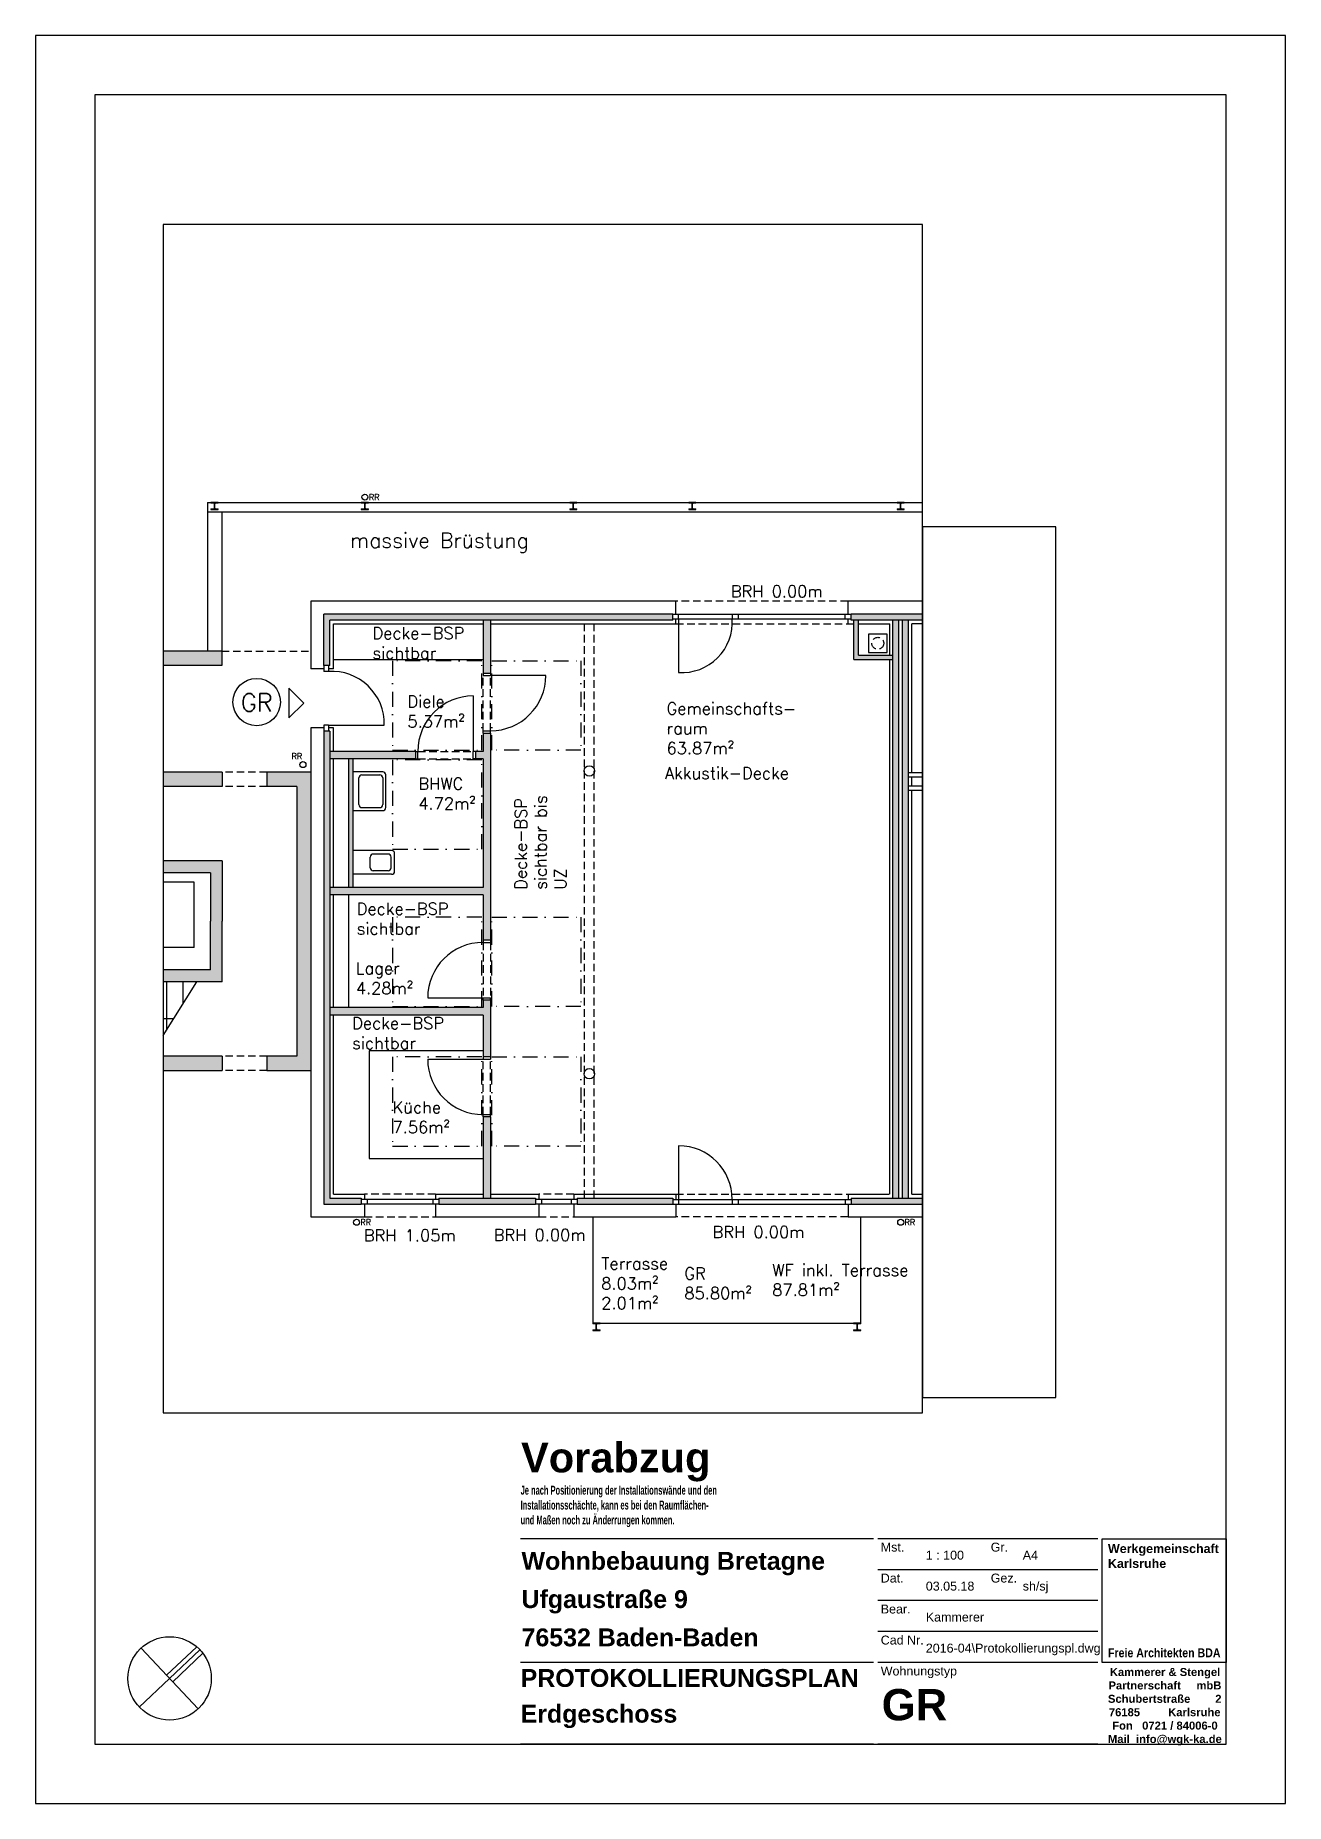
# Model space of a CAD drawing. Header units: metres. Extents: x -2868 to -408, y -3488 to 349.
# Drawn here: x -618.4 to -408.4, y 52.1 to 349.1 of the extents above; entities outside this region: 1.
import ezdxf

# ---------------------------------------------------------------- set-up
doc = ezdxf.new("R2010")
doc.units = ezdxf.units.M
doc.header["$LTSCALE"] = 0.02
doc.header["$XCLIPFRAME"] = 2
for name, pattern in [('AUSGEZOGEN', [0]), ('Strichpunkt', [25.4, 12.7, -6.35, 0, -6.35]), ('VERDECKT', [9.525, 6.35, -3.175])]:
    doc.linetypes.add(name, pattern=pattern)
for name, color, linetype in [('A--Layout-PLANKOPF', 7, 'AUSGEZOGEN'), ('A-Anmerkungen-BSP-Decken Sichtbar', 10, 'AUSGEZOGEN'), ('A-Grundriss - Ansichtskante', 5, 'AUSGEZOGEN'), ('A-Grundriss - Bad', 4, 'AUSGEZOGEN'), ('A-Grundriss - Barrierefreiheit', 31, 'Strichpunkt'), ('A-Grundriss - Dämmung', 2, 'Continuous'), ('A-Grundriss - Fenster', 252, 'AUSGEZOGEN'), ('A-Grundriss - Fenster Sturz', 4, 'VERDECKT'), ('A-Grundriss - Küche', 4, 'AUSGEZOGEN'), ('A-Grundriss - Möbel', 252, 'AUSGEZOGEN'), ('A-Grundriss - Regenleitungen', 4, 'Continuous'), ('A-Grundriss - Regenleitungen Beschrif', 4, 'Continuous'), ('A-Grundriss - Sichtkante verdeckt', 7, 'VERDECKT'), ('A-Grundriss - Stützen-Laubengang', 3, 'AUSGEZOGEN'), ('A-Grundriss - Treppe', 4, 'AUSGEZOGEN'), ('A-Grundriss - Türen', 2, 'AUSGEZOGEN'), ('A-Grundriss - UZ', 4, 'VERDECKT'), ('A-Grundriss - verdeckt', 255, 'VERDECKT'), ('A-Grundriss - Wand', 3, 'AUSGEZOGEN'), ('A-Layout-Text', 250, 'Continuous'), ('A-Schraffur - Beton', 80, 'Continuous'), ('A-Schraffur - Holzbau', 21, 'Continuous'), ('A-Schraffur - Trockenbau', 254, 'Continuous'), ('A-TEXT', 5, 'AUSGEZOGEN'), ('A-Text BRH', 4, 'Continuous'), ('A-Text Wohnfl', 4, 'Continuous'), ('A-Text Wohnungsnummer', 4, 'Continuous'), ('vermarktung-logo1_1_0', 7, 'Continuous')]:
    doc.layers.add(name, color=color, linetype=linetype)
doc.layers.add('A-Afenster', color=80, linetype='Continuous', plot=False)
doc.layers.add('A-Grundriss - Aufzug', color=8, linetype='AUSGEZOGEN', true_color=0x707070)
doc.styles.add('Arial', font='arial.ttf')
doc.styles.add('ARIAL-FETT', font='arialbd.ttf', dxfattribs={"width": 0.6})
doc.styles.add('Romans', font='Romans.shx')
picture_1 = doc.add_image_def('image1.png', size_in_pixel=(4513, 4513))

# ---------------------------------------------------------------- blocks, each defined once
blk = doc.blocks.new('kopf (mbr)')
at = {"color": 7}
blk.add_line((-37.75, 10), (-10, 10), dxfattribs=at)
at = {"color": 2}
blk.add_lwpolyline([(-37.75, 56), (-10, 56), (-10, 28.25), (-37.75, 28.25)], close=True, dxfattribs=at)
at = {"color": 2, "insert": (-36.46, 54.79), "char_height": 2, "width": 25.2066, "attachment_point": 1, "style": 'ARIAL-FETT'}
blk.add_mtext('{\\W1;Werkgemeinschaft Karlsruhe \\P\\P\\P\\P\\P\\P\\W0.85;Freie Architekten BDA}', dxfattribs=at)
at = {"color": 252, "insert": (-36.5, 27.05), "char_height": 1.8, "width": 25.2921, "attachment_point": 1, "style": 'ARIAL-FETT'}
blk.add_mtext('\\pi0.45859;{\\W1;Kammerer & Stengel \\P\\pi0.15348;Partnerschaft     mbB \\P\\pi0.038063;Schubertstraße        2 \\P\\pi0.23636;76185         Karlsruhe \\P\\pi0.98963;Fon   0721 / 84006-0 \\P\\pi0.028854;Mail  info@wgk-ka.de}', dxfattribs=at)
blk = doc.blocks.new('Zeichnung_1_1', base_point=(0.5, 0.72))
at = {"layer": 'vermarktung-logo1_1_0'}
image = blk.add_image(picture_1, insert=(0.5, 0.72), size_in_units=(1.759, 1.759), dxfattribs=at)
image.set_boundary_path([(-0.5, -0.5), (4512.5, 4512.5)])

msp = doc.modelspace()

# ---------------------------------------------------------------- hatches: boundary and pattern name
at = {"layer": 'A-Schraffur - Beton', "ltscale": 9.999999}
h = msp.add_hatch(color=5, dxfattribs=at)
h.dxf.hatch_style = 1
h.paths.add_polyline_path([(-572.06, 225.32), (-579.46, 225.32), (-579.46, 222.92), (-574.46, 222.92), (-574.46, 177.62), (-579.46, 177.62), (-579.46, 175.22), (-572.06, 175.22)])
at = {"layer": 'A-Schraffur - Holzbau', "ltscale": 9.999999}
h = msp.add_hatch(color=5, dxfattribs=at)
h.dxf.hatch_style = 1
h.paths.add_polyline_path([(-511.31, 251.87), (-569.91, 251.87), (-569.91, 243.22), (-568.91, 243.22), (-568.91, 250.87), (-511.31, 250.87)])
h = msp.add_hatch(color=5, dxfattribs=at)
h.dxf.hatch_style = 1
h.paths.add_polyline_path([(-473.31, 250.87), (-474.31, 250.87), (-474.31, 153.77), (-473.31, 153.77)])
h = msp.add_hatch(color=5, dxfattribs=at)
h.dxf.hatch_style = 1
h.paths.add_polyline_path([(-471.71, 250.87), (-472.71, 250.87), (-472.71, 153.77), (-471.71, 153.77)])
h = msp.add_hatch(color=5, dxfattribs=at)
h.dxf.hatch_style = 1
h.paths.add_polyline_path([(-568.91, 232.22), (-569.91, 232.22), (-569.91, 152.77), (-563.61, 152.77), (-563.61, 153.77), (-568.91, 153.77)])
h = msp.add_hatch(color=5, dxfattribs=at)
h.dxf.hatch_style = 1
h.paths.add_polyline_path([(-534.36, 153.77), (-550.61, 153.77), (-550.61, 152.77), (-534.36, 152.77)])
h = msp.add_hatch(color=5, dxfattribs=at)
h.dxf.hatch_style = 1
h.paths.add_polyline_path([(-511.31, 153.77), (-527.36, 153.77), (-527.36, 152.77), (-511.31, 152.77)])
at = {"layer": 'A-Schraffur - Trockenbau', "ltscale": 9.999999}
h = msp.add_hatch(color=5, dxfattribs=at)
h.dxf.hatch_style = 1
h.paths.add_polyline_path([(-541.91, 250.87), (-543.16, 250.87), (-543.16, 241.97), (-541.91, 241.97)])
h = msp.add_hatch(color=5, dxfattribs=at)
h.dxf.hatch_style = 1
h.paths.add_polyline_path([(-474.31, 244.97), (-480.11, 244.97), (-480.11, 250.87), (-480.86, 250.87), (-480.86, 244.22), (-474.31, 244.22)])
h = msp.add_hatch(color=5, dxfattribs=at)
h.dxf.hatch_style = 1
h.paths.add_polyline_path([(-541.91, 231.87), (-543.16, 231.87), (-543.16, 228.82), (-544.41, 228.82), (-544.41, 227.57), (-543.16, 227.57), (-543.16, 205.97), (-568.91, 205.97), (-568.91, 204.72), (-543.16, 204.72), (-543.16, 197.12), (-541.91, 197.12)])
h = msp.add_hatch(color=5, dxfattribs=at)
h.dxf.hatch_style = 1
h.paths.add_polyline_path([(-554.51, 228.82), (-568.91, 228.82), (-568.91, 227.57), (-554.51, 227.57)])
h = msp.add_hatch(color=5, dxfattribs=at)
h.dxf.hatch_style = 1
h.paths.add_polyline_path([(-565.01, 227.57), (-565.76, 227.57), (-565.76, 205.97), (-565.01, 205.97)])
h = msp.add_hatch(color=5, dxfattribs=at)
h.dxf.hatch_style = 1
h.paths.add_polyline_path([(-541.91, 187.02), (-543.16, 187.02), (-543.16, 185.77), (-568.91, 185.77), (-568.91, 184.52), (-543.16, 184.52), (-543.16, 177.52), (-541.91, 177.52)])
h = msp.add_hatch(color=5, dxfattribs=at)
h.dxf.hatch_style = 1
h.paths.add_polyline_path([(-541.91, 167.42), (-543.16, 167.42), (-543.16, 153.77), (-541.91, 153.77)])
at = {"layer": 'A-Text Wohnungsnummer', "ltscale": 9.999999}
h = msp.add_hatch(dxfattribs=at)
h.set_pattern_fill('ANGLE', color=256)
h.set_pattern_definition([(9e-15, (-6105.945, -774.894), (-1e-14, 69.85), [50.8, -19.05]), (90, (-6105.945, -774.894), (-69.85, -7e-15), [50.8, -19.05])])
h.paths.add_polyline_path([(-573.26, 236.92), (-575.76, 239.42), (-575.76, 234.42)])

# ---------------------------------------------------------------- linework, layer by layer
at = {"layer": 'A--Layout-PLANKOPF'}
for p, q in [((-477.6, 96.57), (-536.85, 96.57)), ((-439.92, 96.57), (-476.85, 96.57)), ((-439.92, 91.37), (-476.85, 91.37)), ((-439.92, 86.17), (-476.85, 86.17)), ((-439.92, 80.97), (-476.85, 80.97)), ((-477.6, 75.76), (-536.85, 75.76)), ((-439.92, 75.76), (-476.85, 75.76)), ((-477.6, 62.07), (-536.85, 62.07)), ((-439.92, 62.07), (-476.85, 62.07))]:
    msp.add_line(p, q, dxfattribs=at)
at = {"layer": 'A-Afenster'}
for points in [[(-618.35, 52.07), (-408.35, 52.07), (-408.35, 349.07), (-618.35, 349.07)], [(-608.35, 62.07), (-418.35, 62.07), (-418.35, 339.07), (-608.35, 339.07)]]:
    msp.add_lwpolyline(points, close=True, dxfattribs=at)
at = {"layer": 'A-Afenster', "linetype": 'Continuous'}
for points in [[(-596.87, 117.7), (-469.35, 117.7), (-469.35, 317.29), (-596.87, 317.29)], [(-469.35, 120.31), (-446.93, 120.31), (-446.93, 266.51), (-469.35, 266.51)]]:
    msp.add_lwpolyline(points, close=True, dxfattribs=at)
at = {"layer": 'A-Anmerkungen-BSP-Decken Sichtbar', "ltscale": 9.999999}
msp.add_lwpolyline([(-478.41, 245.42), (-475.31, 245.42), (-475.31, 248.52), (-478.41, 248.52)], close=True, dxfattribs=at)
at = {"layer": 'A-Grundriss - Ansichtskante', "ltscale": 9.999999}
for p, q in [((-589.46, 270.62), (-589.46, 269.02)), ((-589.46, 270.62), (-469.35, 270.62)), ((-589.46, 269.02), (-589.46, 245.62)), ((-589.46, 269.02), (-587.06, 269.02)), ((-587.06, 269.02), (-587.06, 245.62)), ((-587.06, 269.02), (-469.35, 269.02))]:
    msp.add_line(p, q, dxfattribs=at)
at = {"layer": 'A-Grundriss - Ansichtskante', "linetype": 'VERDECKT', "ltscale": 9.999999}
msp.add_line((-587.06, 245.62), (-572.06, 245.62), dxfattribs=at)
at = {"layer": 'A-Grundriss - Ansichtskante', "ltscale": 9.999999}
msp.add_lwpolyline([(-524.71, 150.62), (-524.71, 132.77), (-479.71, 132.77), (-479.71, 150.62)], dxfattribs=at)
at = {"layer": 'A-Grundriss - Aufzug', "ltscale": 9.999999}
for p, q in [((-591.66, 206.87), (-596.87, 206.87)), ((-591.66, 195.87), (-591.66, 206.87)), ((-591.66, 195.87), (-596.87, 195.87))]:
    msp.add_line(p, q, dxfattribs=at)
at = {"layer": 'A-Grundriss - Bad', "ltscale": 9.999999}
for p, q in [((-560.01, 225.37), (-565.01, 225.37)), ((-564.01, 219.87), (-564.01, 224.37)), ((-563.51, 224.87), (-560.51, 224.87)), ((-560.01, 224.37), (-560.01, 219.87)), ((-559.51, 219.37), (-559.51, 224.87)), ((-565.01, 218.87), (-560.01, 218.87)), ((-563.51, 219.37), (-560.51, 219.37)), ((-558.51, 212.17), (-565.01, 212.17)), ((-562.11, 209.27), (-562.11, 211.07)), ((-559.11, 211.57), (-561.61, 211.57)), ((-558.61, 209.27), (-558.61, 211.07)), ((-558.01, 208.67), (-558.01, 211.67)), ((-558.51, 208.17), (-565.01, 208.17)), ((-559.11, 208.77), (-561.61, 208.77)), ((-565.76, 204.72), (-565.76, 185.77))]:
    msp.add_line(p, q, dxfattribs=at)
for centre, start, end in [((-563.51, 224.37), 90, 180), ((-560.51, 224.37), 0, 90), ((-560.01, 224.87), 0, 90), ((-563.51, 219.87), 180, 270), ((-560.51, 219.87), 270, 0), ((-560.01, 219.37), 270, 0), ((-561.61, 211.07), 90, 180), ((-559.11, 211.07), 0, 90), ((-558.51, 211.67), 0, 90), ((-561.61, 209.27), 180, 270), ((-559.11, 209.27), 270, 0), ((-558.51, 208.67), 270, 0)]:
    msp.add_arc(centre, 0.5, start, end, dxfattribs=at)
at = {"layer": 'A-Grundriss - Barrierefreiheit', "ltscale": 9.999999}
for points in [[(-558.36, 244.02), (-558.36, 229.02), (-543.36, 229.02), (-543.36, 244.02)], [(-526.71, 244.02), (-526.71, 229.02), (-541.71, 229.02), (-541.71, 244.02)], [(-558.36, 227.37), (-558.36, 212.37), (-543.36, 212.37), (-543.36, 227.37)], [(-558.36, 200.97), (-558.36, 185.97), (-543.36, 185.97), (-543.36, 200.97)], [(-526.71, 200.97), (-526.71, 185.97), (-541.71, 185.97), (-541.71, 200.97)], [(-558.36, 177.52), (-558.36, 162.52), (-543.36, 162.52), (-543.36, 177.52)], [(-526.71, 177.52), (-526.71, 162.52), (-541.71, 162.52), (-541.71, 177.52)]]:
    msp.add_lwpolyline(points, close=True, dxfattribs=at)
at = {"layer": 'A-Grundriss - Dämmung', "ltscale": 9.999999}
for p, q in [((-510.76, 254.02), (-572.06, 254.02)), ((-572.06, 254.02), (-572.06, 242.67)), ((-510.76, 251.87), (-510.76, 254.02)), ((-481.86, 251.87), (-481.86, 254.02)), ((-469.35, 254.02), (-481.86, 254.02)), ((-568.26, 250.22), (-543.16, 250.22)), ((-568.26, 242.67), (-568.26, 250.22)), ((-541.91, 250.22), (-510.76, 250.22)), ((-510.76, 250.22), (-510.76, 251.07)), ((-481.86, 250.22), (-481.86, 251.07)), ((-481.86, 250.22), (-480.86, 250.22)), ((-480.11, 250.22), (-474.86, 250.22)), ((-474.86, 244.97), (-474.86, 250.22)), ((-471.16, 225.22), (-471.16, 250.22)), ((-469.35, 250.22), (-471.16, 250.22)), ((-474.86, 154.42), (-474.86, 244.22)), ((-569.91, 242.67), (-572.06, 242.67)), ((-568.26, 242.67), (-569.08, 242.67)), ((-569.91, 232.77), (-572.06, 232.77)), ((-572.06, 232.77), (-572.06, 150.62)), ((-568.26, 232.77), (-569.11, 232.77)), ((-568.26, 228.82), (-568.26, 232.77)), ((-568.26, 205.97), (-568.26, 227.57)), ((-471.16, 222.97), (-471.16, 224.47)), ((-471.16, 154.42), (-471.16, 222.22)), ((-568.26, 185.77), (-568.26, 204.72)), ((-568.26, 154.42), (-568.26, 184.52)), ((-568.26, 154.42), (-563.06, 154.42)), ((-563.06, 154.42), (-563.06, 153.57)), ((-563.06, 152.77), (-563.06, 150.62)), ((-551.16, 154.42), (-543.16, 154.42)), ((-551.16, 154.42), (-551.16, 153.57)), ((-551.16, 152.77), (-551.16, 150.62)), ((-541.91, 154.42), (-533.81, 154.42)), ((-533.81, 154.42), (-533.81, 153.57)), ((-533.81, 152.77), (-533.81, 150.62)), ((-527.91, 154.42), (-510.76, 154.42)), ((-527.91, 154.42), (-527.91, 153.57)), ((-527.91, 152.77), (-527.91, 150.62)), ((-510.76, 154.42), (-510.76, 153.57)), ((-510.76, 152.77), (-510.76, 150.62)), ((-481.86, 154.42), (-474.96, 154.42)), ((-481.86, 154.42), (-481.86, 153.57)), ((-481.86, 152.77), (-481.86, 150.62)), ((-471.16, 154.42), (-469.35, 154.42)), ((-572.06, 150.62), (-563.06, 150.62)), ((-551.16, 150.62), (-533.81, 150.62)), ((-527.91, 150.62), (-510.76, 150.62)), ((-481.86, 150.62), (-469.35, 150.62))]:
    msp.add_line(p, q, dxfattribs=at)
at = {"layer": 'A-Grundriss - Fenster', "ltscale": 9.999999}
for p, q in [((-511.31, 251.87), (-481.31, 251.87)), ((-511.31, 251.07), (-481.31, 251.07)), ((-510.31, 251.07), (-510.31, 251.87)), ((-510.31, 251.07), (-510.31, 242.07)), ((-501.31, 251.87), (-501.31, 251.07)), ((-500.31, 251.87), (-500.31, 251.07)), ((-482.31, 251.07), (-482.31, 251.87)), ((-510.31, 162.57), (-510.31, 153.57)), ((-550.61, 153.57), (-563.61, 153.57)), ((-550.61, 152.77), (-563.61, 152.77)), ((-562.61, 153.57), (-562.61, 152.77)), ((-551.61, 153.57), (-551.61, 152.77)), ((-527.36, 153.57), (-534.36, 153.57)), ((-527.36, 152.77), (-534.36, 152.77)), ((-533.36, 153.57), (-533.36, 152.77)), ((-528.36, 153.57), (-528.36, 152.77)), ((-511.31, 153.57), (-481.31, 153.57)), ((-511.31, 152.77), (-481.31, 152.77)), ((-510.31, 153.57), (-510.31, 152.77)), ((-510.31, 153.57), (-510.31, 152.77)), ((-501.31, 153.57), (-501.31, 152.77)), ((-500.31, 153.57), (-500.31, 152.77)), ((-482.31, 153.57), (-482.31, 152.77))]:
    msp.add_line(p, q, dxfattribs=at)
for centre, radius, start, end in [((-509.74, 250.5), 8.45, 266.1658, 3.8342), ((-510.31, 153.57), 9, 0, 90)]:
    msp.add_arc(centre, radius, start, end, dxfattribs=at)
at = {"layer": 'A-Grundriss - Fenster Sturz', "ltscale": 9.999999}
for p, q in [((-481.86, 254.02), (-510.76, 254.02)), ((-510.76, 250.22), (-481.86, 250.22)), ((-579.46, 225.32), (-586.96, 225.32)), ((-579.46, 222.92), (-586.96, 222.92)), ((-579.46, 177.62), (-586.96, 177.62)), ((-579.46, 175.22), (-586.96, 175.22)), ((-551.16, 154.42), (-563.06, 154.42)), ((-527.91, 154.42), (-533.81, 154.42)), ((-510.76, 154.42), (-481.86, 154.42)), ((-563.06, 150.62), (-551.16, 150.62)), ((-533.81, 150.62), (-527.91, 150.62)), ((-481.86, 150.62), (-510.76, 150.62))]:
    msp.add_line(p, q, dxfattribs=at)
at = {"layer": 'A-Grundriss - Küche', "ltscale": 9.999999}
for p, q in [((-543.16, 178.52), (-562.26, 178.52)), ((-562.26, 178.52), (-562.26, 160.42)), ((-562.26, 160.42), (-543.16, 160.42))]:
    msp.add_line(p, q, dxfattribs=at)
at = {"layer": 'A-Grundriss - Möbel', "ltscale": 9.999999}
msp.add_line((-568.31, 244.22), (-543.16, 244.22), dxfattribs=at)
at = {"layer": 'A-Grundriss - Regenleitungen', "ltscale": 9.999999}
for centre in [(-563.01, 271.52), (-573.41, 226.59), (-564.41, 149.72), (-473.01, 149.72)]:
    msp.add_circle(centre, 0.5, dxfattribs=at)
at = {"layer": 'A-Grundriss - Sichtkante verdeckt', "ltscale": 9.999999}
for p, q in [((-543.16, 232.27), (-543.16, 241.57)), ((-541.91, 232.27), (-541.91, 241.57)), ((-554.11, 228.82), (-544.81, 228.82)), ((-554.11, 227.57), (-544.81, 227.57)), ((-543.16, 196.72), (-543.16, 187.42)), ((-541.91, 196.72), (-541.91, 187.42)), ((-543.16, 167.82), (-543.16, 177.12)), ((-541.91, 167.82), (-541.91, 177.12))]:
    msp.add_line(p, q, dxfattribs=at)
at = {"layer": 'A-Grundriss - Stützen-Laubengang', "ltscale": 9.999999}
for p, q in [((-588.86, 270.62), (-588.86, 270.51)), ((-587.66, 270.62), (-588.86, 270.62)), ((-588.41, 270.51), (-588.86, 270.51)), ((-588.29, 269.65), (-588.29, 270.39)), ((-588.23, 269.65), (-588.23, 270.39)), ((-587.66, 270.51), (-588.11, 270.51)), ((-587.66, 270.51), (-587.66, 270.62)), ((-563.61, 270.62), (-563.61, 270.51)), ((-562.41, 270.62), (-563.61, 270.62)), ((-563.16, 270.51), (-563.61, 270.51)), ((-563.04, 269.65), (-563.04, 270.39)), ((-562.98, 269.65), (-562.98, 270.39)), ((-562.41, 270.51), (-562.86, 270.51)), ((-562.41, 270.51), (-562.41, 270.62)), ((-528.61, 270.62), (-528.61, 270.51)), ((-527.41, 270.62), (-528.61, 270.62)), ((-528.16, 270.51), (-528.61, 270.51)), ((-528.04, 269.65), (-528.04, 270.39)), ((-527.98, 269.65), (-527.98, 270.39)), ((-527.41, 270.51), (-527.86, 270.51)), ((-527.41, 270.51), (-527.41, 270.62)), ((-508.61, 270.62), (-508.61, 270.51)), ((-507.41, 270.62), (-508.61, 270.62)), ((-508.16, 270.51), (-508.61, 270.51)), ((-508.04, 269.65), (-508.04, 270.39)), ((-507.98, 269.65), (-507.98, 270.39)), ((-507.41, 270.51), (-507.86, 270.51)), ((-507.41, 270.51), (-507.41, 270.62)), ((-473.61, 270.62), (-473.61, 270.51)), ((-472.41, 270.62), (-473.61, 270.62)), ((-473.16, 270.51), (-473.61, 270.51)), ((-473.04, 269.65), (-473.04, 270.39)), ((-472.98, 269.65), (-472.98, 270.39)), ((-472.41, 270.51), (-472.86, 270.51)), ((-472.41, 270.51), (-472.41, 270.62)), ((-588.86, 269.53), (-588.41, 269.53)), ((-588.86, 269.53), (-588.86, 269.42)), ((-588.86, 269.42), (-587.66, 269.42)), ((-588.11, 269.53), (-587.66, 269.53)), ((-587.66, 269.42), (-587.66, 269.53)), ((-563.61, 269.53), (-563.16, 269.53)), ((-563.61, 269.53), (-563.61, 269.42)), ((-563.61, 269.42), (-562.41, 269.42)), ((-562.86, 269.53), (-562.41, 269.53)), ((-562.41, 269.42), (-562.41, 269.53)), ((-528.61, 269.53), (-528.16, 269.53)), ((-528.61, 269.53), (-528.61, 269.42)), ((-528.61, 269.42), (-527.41, 269.42)), ((-527.86, 269.53), (-527.41, 269.53)), ((-527.41, 269.42), (-527.41, 269.53)), ((-508.61, 269.53), (-508.16, 269.53)), ((-508.61, 269.53), (-508.61, 269.42)), ((-508.61, 269.42), (-507.41, 269.42)), ((-507.86, 269.53), (-507.41, 269.53)), ((-507.41, 269.42), (-507.41, 269.53)), ((-473.61, 269.53), (-473.16, 269.53)), ((-473.61, 269.53), (-473.61, 269.42)), ((-473.61, 269.42), (-472.41, 269.42)), ((-472.86, 269.53), (-472.41, 269.53)), ((-472.41, 269.42), (-472.41, 269.53)), ((-524.71, 132.77), (-524.71, 132.66)), ((-523.51, 132.77), (-524.71, 132.77)), ((-524.26, 132.66), (-524.71, 132.66)), ((-524.71, 131.68), (-524.26, 131.68)), ((-524.71, 131.68), (-524.71, 131.57)), ((-524.71, 131.57), (-523.51, 131.57)), ((-524.14, 131.8), (-524.14, 132.54)), ((-524.08, 131.8), (-524.08, 132.54)), ((-523.51, 132.66), (-523.96, 132.66)), ((-523.96, 131.68), (-523.51, 131.68)), ((-523.51, 132.66), (-523.51, 132.77)), ((-523.51, 131.57), (-523.51, 131.68)), ((-480.91, 132.77), (-480.91, 132.66)), ((-479.71, 132.77), (-480.91, 132.77)), ((-480.46, 132.66), (-480.91, 132.66)), ((-480.91, 131.68), (-480.46, 131.68)), ((-480.91, 131.68), (-480.91, 131.57)), ((-480.91, 131.57), (-479.71, 131.57)), ((-480.34, 131.8), (-480.34, 132.54)), ((-480.28, 131.8), (-480.28, 132.54)), ((-479.71, 132.66), (-480.16, 132.66)), ((-480.16, 131.68), (-479.71, 131.68)), ((-479.71, 132.66), (-479.71, 132.77)), ((-479.71, 131.57), (-479.71, 131.68))]:
    msp.add_line(p, q, dxfattribs=at)
for centre, start, end in [((-588.41, 270.39), 0, 90), ((-588.11, 270.39), 90, 180), ((-563.16, 270.39), 0, 90), ((-562.86, 270.39), 90, 180), ((-528.16, 270.39), 0, 90), ((-527.86, 270.39), 90, 180), ((-508.16, 270.39), 0, 90), ((-507.86, 270.39), 90, 180), ((-473.16, 270.39), 0, 90), ((-472.86, 270.39), 90, 180), ((-588.41, 269.65), 270, 0), ((-588.11, 269.65), 180, 270), ((-563.16, 269.65), 270, 0), ((-562.86, 269.65), 180, 270), ((-528.16, 269.65), 270, 0), ((-527.86, 269.65), 180, 270), ((-508.16, 269.65), 270, 0), ((-507.86, 269.65), 180, 270), ((-473.16, 269.65), 270, 0), ((-472.86, 269.65), 180, 270), ((-524.26, 132.54), 0, 90), ((-524.26, 131.8), 270, 0), ((-523.96, 132.54), 90, 180), ((-523.96, 131.8), 180, 270), ((-480.46, 132.54), 0, 90), ((-480.46, 131.8), 270, 0), ((-480.16, 132.54), 90, 180), ((-480.16, 131.8), 180, 270)]:
    msp.add_arc(centre, 0.12, start, end, dxfattribs=at)
at = {"layer": 'A-Grundriss - Treppe', "ltscale": 9.999999}
for p, q in [((-596.87, 181.07), (-591.26, 190.12)), ((-596.26, 182.05), (-596.26, 190.12)), ((-593.51, 186.48), (-593.51, 190.12)), ((-595.13, 183.87), (-596.87, 183.87))]:
    msp.add_line(p, q, dxfattribs=at)
at = {"layer": 'A-Grundriss - Türen', "ltscale": 9.999999}
for p, q in [((-569.91, 243.22), (-569.91, 242.22)), ((-569.11, 242.22), (-569.91, 242.22)), ((-569.11, 243.22), (-569.11, 242.22)), ((-543.16, 241.97), (-543.16, 241.57)), ((-543.16, 241.57), (-541.91, 241.57)), ((-541.91, 241.97), (-541.91, 241.57)), ((-532.61, 241.57), (-541.91, 241.57)), ((-544.81, 238.12), (-544.81, 228.82)), ((-569.11, 233.22), (-569.91, 233.22)), ((-569.91, 233.22), (-569.91, 232.22)), ((-569.11, 233.22), (-559.76, 233.22)), ((-569.11, 233.22), (-569.11, 232.22)), ((-543.16, 232.27), (-541.91, 232.27)), ((-543.16, 231.87), (-543.16, 232.27)), ((-541.91, 231.87), (-541.91, 232.27)), ((-554.51, 228.82), (-554.11, 228.82)), ((-554.11, 227.57), (-554.11, 228.82)), ((-544.81, 227.57), (-544.81, 228.82)), ((-544.41, 228.82), (-544.81, 228.82)), ((-554.51, 227.57), (-554.11, 227.57)), ((-544.41, 227.57), (-544.81, 227.57)), ((-543.16, 197.12), (-543.16, 196.72)), ((-543.16, 196.72), (-541.91, 196.72)), ((-541.91, 197.12), (-541.91, 196.72)), ((-552.46, 187.42), (-543.16, 187.42)), ((-543.16, 187.42), (-541.91, 187.42)), ((-543.16, 187.02), (-543.16, 187.42)), ((-541.91, 187.02), (-541.91, 187.42)), ((-552.46, 177.12), (-543.16, 177.12)), ((-543.16, 177.52), (-543.16, 177.12)), ((-543.16, 177.12), (-541.91, 177.12)), ((-541.91, 177.52), (-541.91, 177.12)), ((-543.16, 167.82), (-541.91, 167.82)), ((-543.16, 167.42), (-543.16, 167.82)), ((-541.91, 167.42), (-541.91, 167.82))]:
    msp.add_line(p, q, dxfattribs=at)
for centre, radius, start, end in [((-568.51, 233.49), 8.75, 358.2294, 93.956), ((-541.91, 241.57), 9.3, 270, 0), ((-544.81, 228.82), 9.3, 90, 180), ((-543.16, 187.42), 9.3, 90, 180), ((-543.16, 177.12), 9.3, 180, 270)]:
    msp.add_arc(centre, radius, start, end, dxfattribs=at)
at = {"layer": 'A-Grundriss - UZ', "ltscale": 9.999999}
for p, q in [((-526.11, 153.77), (-526.11, 250.87)), ((-524.51, 153.77), (-524.51, 250.87))]:
    msp.add_line(p, q, dxfattribs=at)
at = {"layer": 'A-Grundriss - verdeckt', "ltscale": 9.999999}
msp.add_circle((-476.86, 246.97), 1, dxfattribs=at)
at = {"layer": 'A-Grundriss - Wand', "ltscale": 9.999999}
for p, q in [((-511.31, 251.87), (-569.91, 251.87)), ((-569.91, 243.22), (-569.91, 251.87)), ((-511.31, 250.87), (-568.91, 250.87)), ((-568.91, 243.22), (-568.91, 250.87)), ((-543.16, 250.87), (-543.16, 241.97)), ((-541.91, 250.87), (-541.91, 241.97)), ((-511.31, 250.87), (-511.31, 251.87)), ((-481.31, 250.87), (-481.31, 251.87)), ((-469.35, 251.87), (-481.31, 251.87)), ((-469.35, 250.87), (-481.31, 250.87)), ((-480.86, 244.22), (-480.86, 250.87)), ((-480.11, 244.97), (-480.11, 250.87)), ((-474.31, 153.77), (-474.31, 250.87)), ((-473.31, 153.77), (-473.31, 250.87)), ((-472.71, 153.77), (-472.71, 250.87)), ((-471.71, 153.77), (-471.71, 250.87)), ((-587.06, 245.62), (-596.87, 245.62)), ((-587.06, 245.62), (-587.06, 243.22)), ((-480.86, 244.22), (-474.31, 244.22)), ((-480.11, 244.97), (-474.31, 244.97)), ((-587.06, 243.22), (-596.87, 243.22)), ((-568.91, 243.22), (-569.91, 243.22)), ((-543.16, 241.97), (-541.91, 241.97)), ((-568.91, 232.22), (-569.91, 232.22)), ((-569.91, 232.22), (-569.91, 152.77)), ((-568.91, 232.22), (-568.91, 153.77)), ((-543.16, 231.87), (-543.16, 228.82)), ((-543.16, 231.87), (-541.91, 231.87)), ((-541.91, 231.87), (-541.91, 197.12)), ((-554.51, 228.82), (-568.91, 228.82)), ((-554.51, 228.82), (-554.51, 227.57)), ((-543.16, 228.82), (-544.41, 228.82)), ((-544.41, 228.82), (-544.41, 227.57)), ((-554.51, 227.57), (-568.91, 227.57)), ((-565.76, 227.57), (-565.76, 205.97)), ((-565.01, 227.57), (-565.01, 205.97)), ((-543.16, 227.57), (-544.41, 227.57)), ((-543.16, 227.57), (-543.16, 205.97)), ((-586.96, 225.32), (-596.87, 225.32)), ((-586.96, 222.92), (-596.87, 222.92)), ((-586.96, 225.32), (-586.96, 222.92)), ((-572.06, 225.32), (-579.46, 225.32)), ((-579.46, 225.32), (-579.46, 222.92)), ((-574.46, 222.92), (-579.46, 222.92)), ((-574.46, 222.92), (-574.46, 177.62)), ((-572.06, 225.32), (-572.06, 175.22)), ((-469.35, 225.22), (-471.71, 225.22)), ((-469.35, 224.47), (-471.71, 224.47)), ((-469.35, 222.97), (-471.71, 222.97)), ((-469.35, 222.22), (-471.71, 222.22)), ((-586.96, 210.42), (-596.87, 210.42)), ((-588.96, 208.42), (-596.87, 208.42)), ((-588.96, 208.42), (-588.96, 200.27)), ((-586.96, 210.42), (-586.96, 200.27)), ((-543.16, 205.97), (-568.91, 205.97)), ((-543.16, 204.72), (-568.91, 204.72)), ((-543.16, 204.72), (-543.16, 197.12)), ((-588.96, 192.12), (-588.96, 200.27)), ((-586.96, 190.12), (-586.96, 200.27)), ((-541.91, 197.12), (-543.16, 197.12)), ((-588.96, 192.12), (-596.87, 192.12)), ((-586.96, 190.12), (-596.87, 190.12)), ((-543.16, 185.77), (-568.91, 185.77)), ((-543.16, 184.52), (-568.91, 184.52)), ((-543.16, 187.02), (-543.16, 185.77)), ((-541.91, 187.02), (-543.16, 187.02)), ((-543.16, 184.52), (-543.16, 177.52)), ((-541.91, 187.02), (-541.91, 177.52)), ((-586.96, 177.62), (-596.87, 177.62)), ((-586.96, 177.62), (-586.96, 175.22)), ((-574.46, 177.62), (-579.46, 177.62)), ((-579.46, 177.62), (-579.46, 175.22)), ((-541.91, 177.52), (-543.16, 177.52)), ((-596.87, 175.22), (-586.96, 175.22)), ((-579.46, 175.22), (-572.06, 175.22)), ((-543.16, 167.42), (-543.16, 153.77)), ((-541.91, 167.42), (-543.16, 167.42)), ((-541.91, 167.42), (-541.91, 153.77)), ((-569.91, 152.77), (-563.61, 152.77)), ((-568.91, 153.77), (-563.61, 153.77)), ((-563.61, 153.77), (-563.61, 152.77)), ((-550.61, 153.77), (-534.36, 153.77)), ((-550.61, 153.77), (-550.61, 152.77)), ((-550.61, 152.77), (-534.36, 152.77)), ((-534.36, 153.77), (-534.36, 152.77)), ((-527.36, 153.77), (-511.31, 153.77)), ((-527.36, 153.77), (-527.36, 152.77)), ((-527.36, 152.77), (-511.31, 152.77)), ((-511.31, 153.77), (-511.31, 152.77)), ((-481.31, 153.77), (-481.31, 152.77)), ((-481.31, 153.77), (-469.35, 153.77)), ((-481.31, 152.77), (-469.35, 152.77))]:
    msp.add_line(p, q, dxfattribs=at)
for centre in [(-525.31, 225.52), (-525.31, 174.67)]:
    msp.add_circle(centre, 0.875, dxfattribs=at)
at = {"layer": 'A-Layout-Text'}
for p, q in [((-600.9, 68.3), (-590.71, 77.9)), ((-591.01, 68), (-600.6, 78.2)), ((-596.32, 73.64), (-591.25, 78.41)), ((-595.29, 72.55), (-590.22, 77.32))]:
    msp.add_line(p, q, dxfattribs=at)
msp.add_circle((-595.8, 73.1), 7, dxfattribs=at)
at = {"layer": 'A-Schraffur - Beton', "color": 5, "ltscale": 9.999999}
for points in [[(-596.87, 245.03), (-596.87, 245.62), (-587.06, 243.22), (-587.06, 245.62)], [(-596.87, 243.22), (-596.87, 245.03), (-596.87, 243.22), (-587.06, 243.22)], [(-596.87, 223.93), (-596.87, 225.32), (-586.96, 222.92), (-586.96, 225.32)], [(-596.87, 222.92), (-596.87, 223.93), (-596.87, 222.92), (-586.96, 222.92)], [(-596.87, 209.26), (-596.87, 210.42), (-586.96, 208.42), (-586.96, 210.42)], [(-596.87, 208.42), (-596.87, 209.26), (-596.87, 208.42), (-586.96, 208.42)], [(-588.96, 208.42), (-588.96, 200.27), (-586.96, 200.27)], [(-588.96, 208.42), (-586.96, 208.42), (-586.96, 200.27)], [(-588.96, 200.27), (-588.96, 192.12), (-586.96, 192.12)], [(-588.96, 200.27), (-586.96, 200.27), (-586.96, 192.12)], [(-596.87, 190.96), (-596.87, 192.12), (-586.96, 190.12), (-586.96, 192.12)], [(-596.87, 190.12), (-596.87, 190.96), (-596.87, 190.12), (-586.96, 190.12)], [(-596.87, 176.23), (-596.87, 177.62), (-586.96, 175.22), (-586.96, 177.62)], [(-596.87, 175.22), (-596.87, 176.23), (-596.87, 175.22), (-586.96, 175.22)]]:
    msp.add_solid(points, dxfattribs=at)
at = {"layer": 'A-Schraffur - Holzbau', "color": 5, "ltscale": 9.999999}
for points in [[(-469.35, 251.15), (-469.35, 250.87), (-481.31, 251.87), (-481.31, 250.87)], [(-469.35, 251.87), (-469.35, 251.15), (-469.35, 251.87), (-481.31, 251.87)], [(-469.35, 153.05), (-469.35, 152.77), (-481.31, 153.77), (-481.31, 152.77)], [(-469.35, 153.77), (-469.35, 153.05), (-469.35, 153.77), (-481.31, 153.77)]]:
    msp.add_solid(points, dxfattribs=at)
at = {"layer": 'A-Text Wohnungsnummer', "ltscale": 9.999999}
for p, q in [((-575.76, 239.42), (-575.76, 234.42)), ((-573.26, 236.92), (-575.76, 239.42)), ((-573.26, 236.92), (-575.76, 234.42))]:
    msp.add_line(p, q, dxfattribs=at)
msp.add_circle((-581.18, 237.1), 3.98, dxfattribs=at)

# ---------------------------------------------------------------- block references
at = {"linetype": 'Continuous', "ltscale": 10, "xscale": 10, "yscale": 10}
msp.add_blockref('Zeichnung_1_1', (-2868.29, -3488.33), dxfattribs=at)
at = {"layer": 'A-Layout-Text', "xscale": 0.75, "yscale": 0.75, "zscale": 0.75}
msp.add_blockref('kopf (mbr)', (-410.85, 54.57), dxfattribs=at)

# ---------------------------------------------------------------- texts
at = {"layer": 'A--Layout-PLANKOPF', "color": 10, "style": 'ARIAL-FETT'}
msp.add_text('Vorabzug', height=5, dxfattribs=at).set_placement((-536.78, 107.71))
at = {"layer": 'A--Layout-PLANKOPF', "style": 'Arial'}
for s, p in [('Mst.', (-476.36, 94.41, -21.79)), ('Gr.', (-457.89, 94.41, -21.79)), ('1 : 100', (-468.79, 93.06, -21.79)), ('A4', (-452.51, 93.06, -21.79)), ('Dat.', (-476.36, 89.21, -21.79)), ('03.05.18', (-468.79, 87.86, -21.79)), ('Gez.', (-457.89, 89.21, -21.79)), ('sh/sj', (-452.51, 87.86, -21.79)), ('Bear.', (-476.36, 84.01, -21.79)), ('Kammerer', (-468.79, 82.66, -21.79)), ('Cad Nr.', (-476.36, 78.8, -21.79)), ('2016-04\\Protokollierungspl.dwg', (-468.79, 77.45, -21.79)), ('Wohnungstyp', (-476.36, 73.6, -21.79))]:
    msp.add_text(s, height=1.5, dxfattribs=at).set_placement(p)
at = {"layer": 'A--Layout-PLANKOPF', "color": 2, "style": 'ARIAL-FETT'}
for s, p in [('Wohnbebauung Bretagne', (-536.7, 91.35)), ('Ufgaustraße 9', (-536.7, 84.93)), ('76532 Baden-Baden', (-536.7, 78.5)), ('PROTOKOLLIERUNGSPLAN', (-536.85, 71.68)), ('Erdgeschoss', (-536.85, 65.68))]:
    msp.add_text(s, height=3, dxfattribs=at).set_placement(p)
at = {"layer": 'A--Layout-PLANKOPF', "color": 6, "style": 'ARIAL-FETT'}
msp.add_text('GR', height=5.25, dxfattribs=at).set_placement((-476.2, 66.07, -21.79))
at = {"layer": 'A--Layout-PLANKOPF', "color": 10, "insert": (-536.85, 105.47), "char_height": 1.5, "attachment_point": 1, "style": 'ARIAL-FETT'}
msp.add_mtext_dynamic_manual_height_columns('Je nach Positionierung der Installationswände und den Installationsschächte, kann es bei den Raumflächen- und Maßen noch zu Änderrungen kommen.', width=33.8683, gutter_width=1.25, heights=[0], dxfattribs=at)
at = {"layer": 'A-Anmerkungen-BSP-Decken Sichtbar', "ltscale": 9.999999, "char_height": 2, "attachment_point": 1, "style": 'Romans'}
for s, insert in [('\\A1;Decke-BSP\\Psichtbar', (-561.73, 249.67)), ('\\A1;Akkustik-Decke', (-512.61, 226.16)), ('\\A1;Decke-BSP\\Psichtbar', (-564.38, 203.37)), ('\\A1;Decke-BSP\\Psichtbar', (-565.14, 184.15))]:
    msp.add_mtext_dynamic_manual_height_columns(s, width=17.5059, gutter_width=12.5, heights=[0], dxfattribs=dict(at, insert=insert))
at = {"layer": 'A-Anmerkungen-BSP-Decken Sichtbar', "ltscale": 9.999999, "insert": (-537.82, 205.58), "char_height": 2, "attachment_point": 1, "rotation": 90, "style": 'Romans'}
msp.add_mtext_dynamic_manual_height_columns('\\A1;Decke-BSP\\Psichtbar bis \\PUZ', width=17.5059, gutter_width=12.5, heights=[0], dxfattribs=at)
at = {"layer": 'A-Grundriss - Regenleitungen Beschrif', "ltscale": 9.999999, "char_height": 1, "attachment_point": 1, "style": 'Romans'}
for insert in [(-563.01, 272.01), (-576.01, 228.49), (-564.45, 150.22), (-473.05, 150.22)]:
    msp.add_mtext_dynamic_manual_height_columns(' RR', width=3.3379, gutter_width=12.5, heights=[0], dxfattribs=dict(at, insert=insert))
at = {"layer": 'A-TEXT', "ltscale": 9.999999, "insert": (-565.5, 265.5), "char_height": 2.5, "attachment_point": 1, "style": 'Romans'}
msp.add_mtext_dynamic_manual_height_columns('massive Brüstung', width=33.4315, gutter_width=12.5, heights=[0], dxfattribs=at)
at = {"layer": 'A-Text BRH', "ltscale": 9.999999, "char_height": 2, "attachment_point": 1, "style": 'Romans'}
for s, insert in [('BRH 0.00m', (-501.54, 256.69)), ('BRH 1.05m', (-563.18, 148.52)), ('BRH 0.00m', (-541.36, 148.59)), ('BRH 0.00m', (-504.6, 149.08))]:
    msp.add_mtext_dynamic_manual_height_columns(s, width=17.7706, gutter_width=12.5, heights=[0], dxfattribs=dict(at, insert=insert))
at = {"layer": 'A-Text Wohnfl', "ltscale": 9.999999, "char_height": 2, "attachment_point": 1, "style": 'Romans'}
for s, insert in [('\\A1;Diele\\P5.37m²', (-555.86, 238.18)), ('\\A1;Gemeinschafts-\\Praum\\P63.87m²', (-512.34, 237.01)), ('\\A1;BHWC\\P4.72m²', (-554.02, 224.39)), ('\\A1;Lager\\P4.28m²', (-564.53, 193.38)), ('\\A1;Küche\\P7.56m²', (-558.36, 170.02)), ('\\A1;Terrasse\\P8.03m²\\P2.01m²', (-523.3, 143.79)), ('\\A1;WF inkl. Terrasse\\P87.81m²', (-494.59, 142.69))]:
    msp.add_mtext_dynamic_manual_height_columns(s, width=22.934, gutter_width=12.5, heights=[0], dxfattribs=dict(at, insert=insert))
at = {"layer": 'A-Text Wohnungsnummer', "ltscale": 9.999999, "style": 'Romans'}
for s, width, insert, char_height, attachment_point in [('GR', 2.5, (-581.15, 237.02), 3, 5), ('\\A1;GR\\P85.80m²', 22.934, (-509.35, 142.13), 2, 1)]:
    msp.add_mtext_dynamic_manual_height_columns(s, width=width, gutter_width=12.5, heights=[0], dxfattribs=dict(at, insert=insert, char_height=char_height, attachment_point=attachment_point))

doc.saveas('drawing.dxf')
